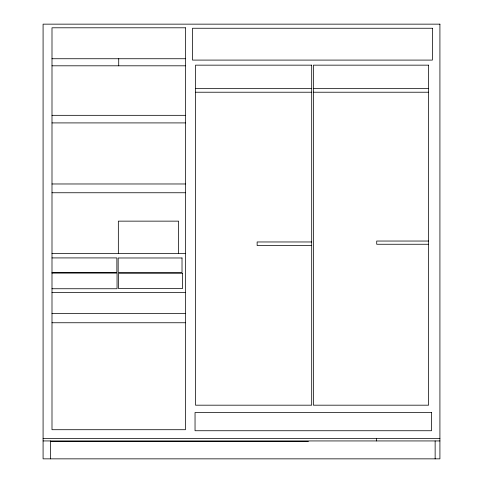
<?xml version="1.0" encoding="UTF-8"?>
<svg xmlns="http://www.w3.org/2000/svg" width="483" height="483" viewBox="0 0 483 483"><rect width="100%" height="100%" fill="white"/><g stroke="black" fill="none" stroke-linecap="round" stroke-linejoin="round"><path stroke-width="0.72" d="M51.995 58.739L185.43 58.739M51.995 65.809L185.43 65.809M195.524 88.649L311.686 88.649M313.195 88.649L428.602 88.649M195.524 92.223L311.686 92.223M313.195 92.223L428.602 92.223M51.995 115.328L185.43 115.328M51.995 122.911L185.43 122.911M51.995 183.975L185.43 183.975M51.995 192.753L185.43 192.753M428.59 241.041L376.716 241.041L376.716 244.259L428.59 244.259M311.692 241.965L257.137 241.965L257.137 245.539L311.692 245.539M51.995 253.593L185.43 253.593M51.995 257.916L116.868 257.916L116.868 272.497L51.995 272.497M51.995 273.088L117.049 273.088L117.049 288.743L51.995 288.743M51.995 292.577L185.43 292.577M51.995 313.63L185.43 313.63M51.995 322.753L185.43 322.753M43.084 438.437L439.916 438.437M43.084 440.937L439.916 440.937M50.54 441.54L308.45 441.54M435.141 440.937L435.141 458.85M376.595 438.437L376.595 440.937M178.595 253.593L178.595 221.142L118.341 221.142L118.341 253.593M118.715 58.739L118.715 65.809M50.54 440.937L50.54 458.85M439.916 24.15L43.084 24.15L43.084 458.85L439.916 458.85L439.916 24.15M185.43 27.797L51.995 27.797L51.995 429.713L185.43 429.713L185.43 27.797M432.37 28.249L192.506 28.249L192.506 60.091L432.37 60.091L432.37 28.249M311.692 65.157L195.524 65.157L195.524 405.183L311.692 405.183L311.692 65.157M428.59 65.157L313.407 65.157L313.407 405.183L428.59 405.183L428.59 65.157M182.019 257.976L118.166 257.976L118.166 272.466L182.019 272.466L182.019 257.976M182.435 273.257L118.583 273.257L118.583 288.641L182.435 288.641L182.435 273.257M431.506 412.5L195.041 412.5L195.041 430.739L431.506 430.739L431.506 412.5"/></g></svg>
